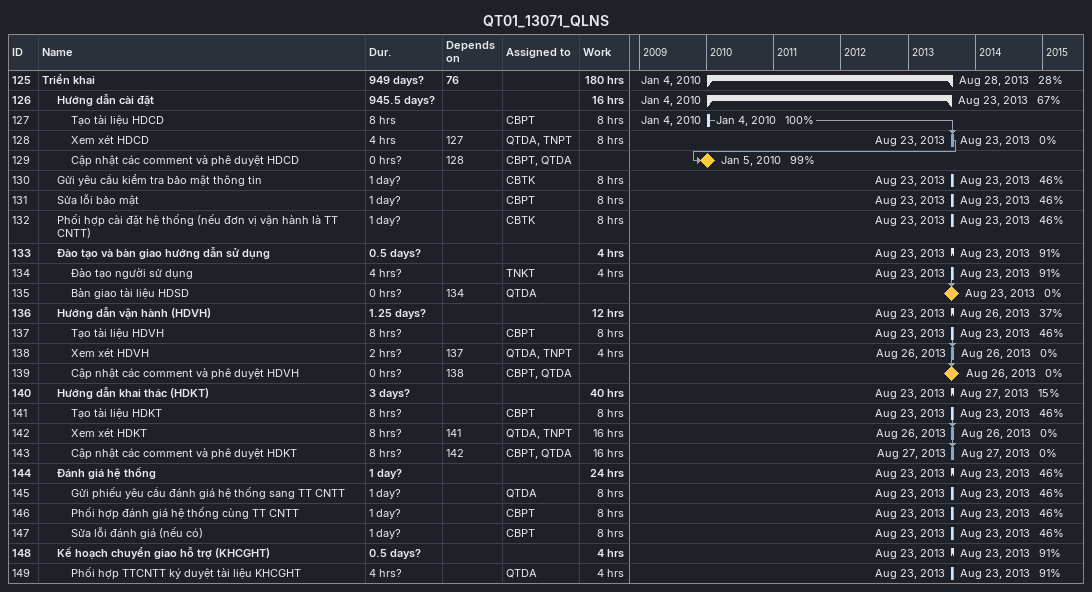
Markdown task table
QT01_13071_QLNS

| ID | Level | Task | Duration | Start | Finish | Predecessors | Resources | % complete | Work (h) |
|---|---|---|---|---|---|---|---|---|---|
| 125 | 1 | **Triển khai** | 949d? | 2010-01-04 | 2013-08-28 | 76 |  | 28 | 180 |
| 126 | 2 | **Hướng dẫn cài đặt** | 945.5d? | 2010-01-04 | 2013-08-23 |  |  | 67 | 16 |
| 127 | 3 | Tạo tài liệu HDCD | 8h | 2010-01-04 | 2010-01-04 |  | CBPT | 100 | 8 |
| 128 | 3 | Xem xét HDCD | 4h | 2013-08-23 | 2013-08-23 | 127 | QTDA, TNPT | 0 | 8 |
| 129 | 3 | Cập nhật các comment và phê duyệt HDCD | 0h? | 2010-01-05 | 2010-01-05 | 128 | CBPT, QTDA | 99 |  |
| 130 | 2 | Gửi yêu cầu kiểm tra bảo mật thông tin | 1d? | 2013-08-23 | 2013-08-23 |  | CBTK | 46 | 8 |
| 131 | 2 | Sửa lỗi bảo mật | 1d? | 2013-08-23 | 2013-08-23 |  | CBPT | 46 | 8 |
| 132 | 2 | Phối hợp cài đặt hệ thống (nếu đơn vị vận hành là TT CNTT) | 1d? | 2013-08-23 | 2013-08-23 |  | CBTK | 46 | 8 |
| 133 | 2 | **Đào tạo và bàn giao hướng dẫn sử dụng** | 0.5d? | 2013-08-23 | 2013-08-23 |  |  | 91 | 4 |
| 134 | 3 | Đào tạo người sử dụng | 4h? | 2013-08-23 | 2013-08-23 |  | TNKT | 91 | 4 |
| 135 | 3 | Bàn giao tài liệu HDSD | 0h? | 2013-08-23 | 2013-08-23 | 134 | QTDA | 0 |  |
| 136 | 2 | **Hướng dẫn vận hành (HDVH)** | 1.25d? | 2013-08-23 | 2013-08-26 |  |  | 37 | 12 |
| 137 | 3 | Tạo tài liệu HDVH | 8h? | 2013-08-23 | 2013-08-23 |  | CBPT | 46 | 8 |
| 138 | 3 | Xem xét HDVH | 2h? | 2013-08-26 | 2013-08-26 | 137 | QTDA, TNPT | 0 | 4 |
| 139 | 3 | Cập nhật các comment và phê duyệt HDVH | 0h? | 2013-08-26 | 2013-08-26 | 138 | CBPT, QTDA | 0 |  |
| 140 | 2 | **Hướng dẫn khai thác (HDKT)** | 3d? | 2013-08-23 | 2013-08-27 |  |  | 15 | 40 |
| 141 | 3 | Tạo tài liệu HDKT | 8h? | 2013-08-23 | 2013-08-23 |  | CBPT | 46 | 8 |
| 142 | 3 | Xem xét HDKT | 8h? | 2013-08-26 | 2013-08-26 | 141 | QTDA, TNPT | 0 | 16 |
| 143 | 3 | Cập nhật các comment và phê duyệt HDKT | 8h? | 2013-08-27 | 2013-08-27 | 142 | CBPT, QTDA | 0 | 16 |
| 144 | 2 | **Đánh giá hệ thống** | 1d? | 2013-08-23 | 2013-08-23 |  |  | 46 | 24 |
| 145 | 3 | Gửi phiếu yêu cầu đánh giá hệ thống sang TT CNTT | 1d? | 2013-08-23 | 2013-08-23 |  | QTDA | 46 | 8 |
| 146 | 3 | Phối hợp đánh giá hệ thống cùng TT CNTT | 1d? | 2013-08-23 | 2013-08-23 |  | CBPT | 46 | 8 |
| 147 | 3 | Sửa lỗi đánh giá (nếu có) | 1d? | 2013-08-23 | 2013-08-23 |  | CBPT | 46 | 8 |
| 148 | 2 | **Kế hoạch chuyển giao hỗ trợ (KHCGHT)** | 0.5d? | 2013-08-23 | 2013-08-23 |  |  | 91 | 4 |
| 149 | 3 | Phối hợp TTCNTT ký duyệt tài liệu KHCGHT | 4h? | 2013-08-23 | 2013-08-23 |  | QTDA | 91 | 4 |
